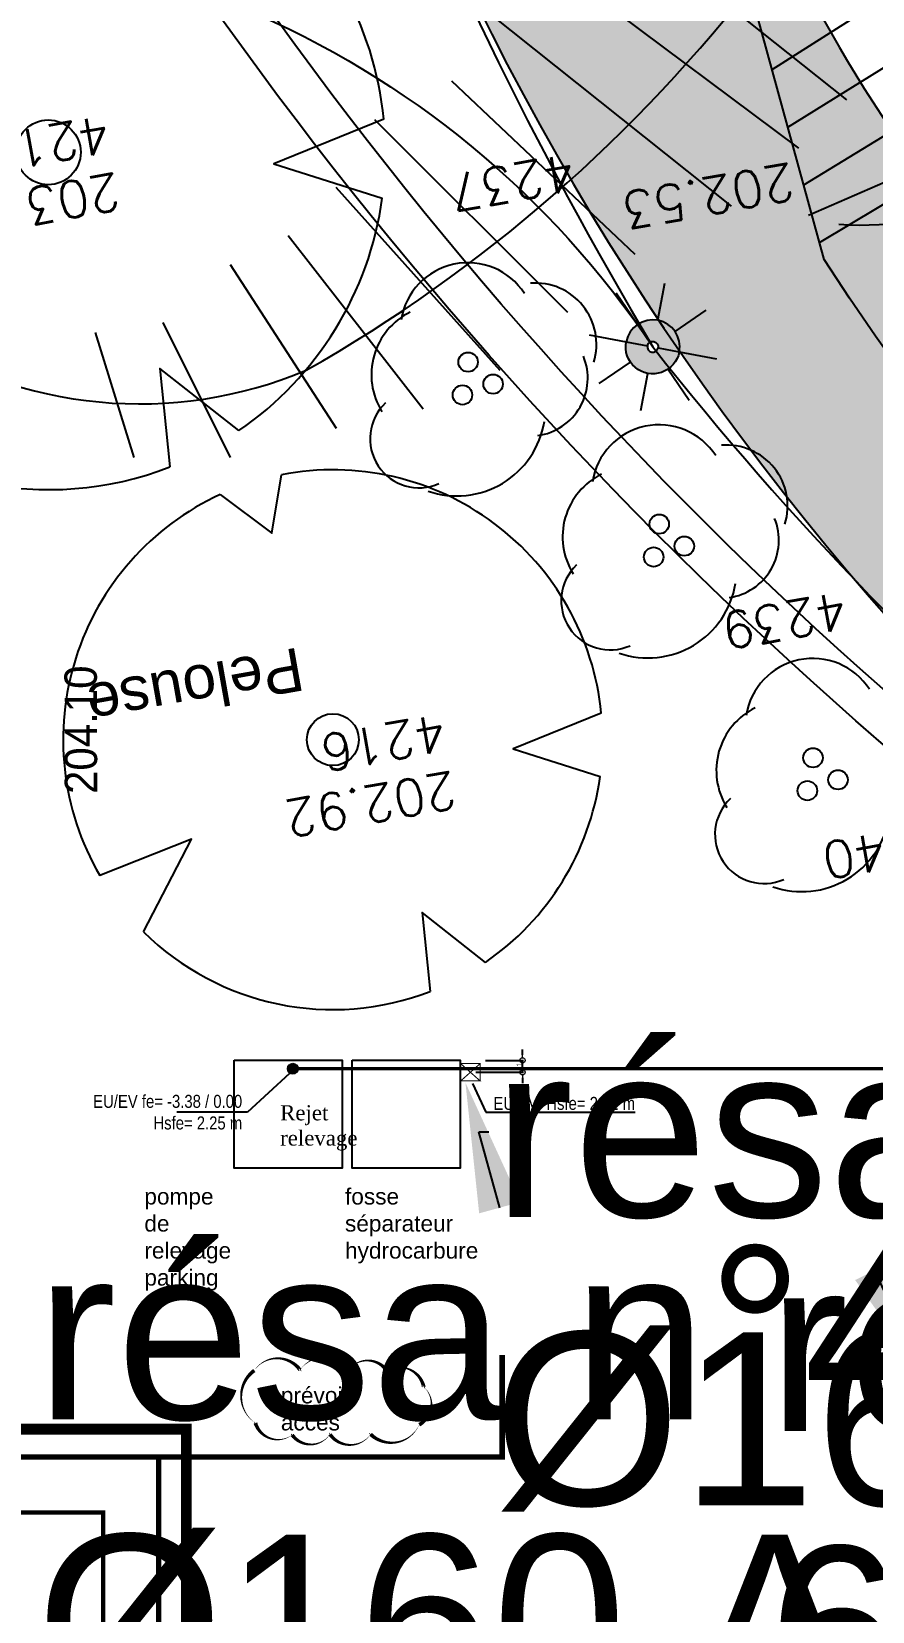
# Model space of a CAD drawing. Extents: x -2313930 to 3286427, y -3858277 to 2572692.
# Drawn here: x 467806 to 475589, y -326535 to -311919 of the extents above; entities that cross this region are included whole.
import ezdxf
from ezdxf import colors
from ezdxf.entities.mleader import LeaderData, LeaderLine
from ezdxf.enums import TextEntityAlignment as Align
from ezdxf.lldxf.tags import DXFTag
from ezdxf.math import Vec2, Vec3

# ---------------------------------------------------------------- set-up
doc = ezdxf.new("R2010")
doc.units = 0
doc.linetypes.add('prlm_ef', pattern=[0.165, 0.1, -0.065])
doc.linetypes.add('prlm_eu', pattern=[2, 1.25, -0.25, 0.25, -0.25])
for name, color, linetype, lineweight in [('_GAZELEC-RESERVATION', 1, 'Continuous', 18), ('_GAZELEC-RESERVATION 2', 132, 'Continuous', 18), ('Fond topo - P', 252, 'Continuous', 50), ('Fond topo - VOI', 252, 'Continuous', 25)]:
    doc.layers.add(name, color=color, linetype=linetype, lineweight=lineweight)
for name, color, linetype in [('Fond topo - ESPACE_BOISE', 252, 'Continuous'), ('Fond topo - VEG', 252, 'Continuous'), ('Fond topo - VEG_TXT', 252, 'Continuous'), ('Fond topo - Z_500', 252, 'Continuous'), ('prlm-EAU-EF', 161, 'Continuous'), ('prlm-EAU-EUEV', 25, 'Continuous'), ('prlm-ELEC-BT', 63, 'Continuous'), ('prlm-MOD', 64, 'Continuous'), ('prlm-TELECOM', 30, 'Continuous'), ('prlm-VRD', 2, 'Continuous'), ('SA - arbre', 252, 'Continuous'), ('SA - arbuste', 252, 'Continuous'), ('SA - bât C', 252, 'Continuous'), ('SA - béton balayé', 252, 'Continuous'), ('SA - EBC', 252, 'Continuous'), ('SA - ECL-réso', 252, 'Eclairage public'), ('SA - EP-réso', 252, 'EP'), ('SA - EU-réso', 252, 'EU'), ('SA - limite revêtement', 252, 'Continuous')]:
    doc.layers.add(name, color=color, linetype=linetype)
for name, color, linetype, plot in [('Fond topo - N', 252, 'Continuous', False), ('Fond topo - NCACHE', 252, 'Continuous', False), ('Fond topo - ZCACHE', 252, 'Continuous', False)]:
    doc.layers.add(name, color=color, linetype=linetype, plot=plot)
doc.styles.add('2000_ARIAL', font='arial.ttf', dxfattribs={"height": 0.400000006})
doc.styles.add('Arial', font='arial.ttf')
doc.styles.add('ISO', font='isocp2.shx')
doc.styles.add('Lignes', font='arial.ttf', dxfattribs={"height": 0.35})
doc.styles.add('prlm-eau-euev', font='pala.ttf', dxfattribs={"height": 18})
doc.styles.add('SIMPLEX', font='simplex_.ttf', dxfattribs={"height": 1.25})
doc.styles.get("Standard").update_dxf_attribs({"font": 'arial.ttf'})
tags = doc.linetypes.add('Eclairage public', pattern='A,5,-0.25,["ECL",Lignes,S=1,R=0,X=0,Y=-0.18],-1.25', length=6.5).pattern_tags.tags
tags[15:16] = [DXFTag(74, 4), DXFTag(75, 0), DXFTag(340, '0'), DXFTag(46, 0.0), DXFTag(50, 0.0), DXFTag(44, 0.0), DXFTag(45, 0.0)]
tags[4:5] = [DXFTag(74, 4), DXFTag(75, 0), DXFTag(340, '0'), DXFTag(46, 0.0), DXFTag(50, 0.0), DXFTag(44, 0.0), DXFTag(45, 0.0)]
tags = doc.linetypes.add('EP', pattern='A,5,-0.25,["EP",Lignes,S=1,R=0,X=0,Y=-0.18],-1.25', length=6.5).pattern_tags.tags
tags[15:16] = [DXFTag(74, 4), DXFTag(75, 0), DXFTag(340, '0'), DXFTag(46, 0.0), DXFTag(50, 0.0), DXFTag(44, 0.0), DXFTag(45, 0.0)]
tags[4:5] = [DXFTag(74, 4), DXFTag(75, 0), DXFTag(340, '0'), DXFTag(46, 0.0), DXFTag(50, 0.0), DXFTag(44, 0.0), DXFTag(45, 0.0)]
tags = doc.linetypes.add('EU', pattern='A,5,-0.25,["EU",Lignes,S=1,R=0,X=0,Y=-0.18],-1.25', length=6.5).pattern_tags.tags
tags[15:16] = [DXFTag(74, 4), DXFTag(75, 0), DXFTag(340, '0'), DXFTag(46, 0.0), DXFTag(50, 0.0), DXFTag(44, 0.0), DXFTag(45, 0.0)]
tags[4:5] = [DXFTag(74, 4), DXFTag(75, 0), DXFTag(340, '0'), DXFTag(46, 0.0), DXFTag(50, 0.0), DXFTag(44, 0.0), DXFTag(45, 0.0)]
tags = doc.linetypes.add('L1', pattern=[1.0000000298023224, 0.6000000238418579, -0.4000000059604645]).pattern_tags.tags
tags[6:7] = [DXFTag(74, 4), DXFTag(75, 0), DXFTag(340, '0'), DXFTag(46, 0.0), DXFTag(50, 0.0), DXFTag(44, 0.0), DXFTag(45, 0.0)]
tags[4:5] = [DXFTag(74, 4), DXFTag(75, 0), DXFTag(340, '0'), DXFTag(46, 0.0), DXFTag(50, 0.0), DXFTag(44, 0.0), DXFTag(45, 0.0)]
tags = doc.linetypes.add('L16', pattern=[0.37500001490116125, 0.300000011920929, -0.07500000298023224]).pattern_tags.tags
tags[6:7] = [DXFTag(74, 4), DXFTag(75, 0), DXFTag(340, '0'), DXFTag(46, 0.0), DXFTag(50, 0.0), DXFTag(44, 0.0), DXFTag(45, 0.0)]
tags[4:5] = [DXFTag(74, 4), DXFTag(75, 0), DXFTag(340, '0'), DXFTag(46, 0.0), DXFTag(50, 0.0), DXFTag(44, 0.0), DXFTag(45, 0.0)]
doc.dimstyles.new('50_INT', dxfattribs={"dimtxt": 50, "dimasz": 50, "dimexe": 10, "dimexo": 50, "dimgap": 5, "dimtad": 1, "dimdec": 0, "dimlfac": 0.1, "dimdsep": 46, "dimtxsty": 'ISO', "dimblk1": 'DOTBLANK', "dimblk2": 'DOTBLANK', "dimsah": 1, "dimcen": 25, "dimclrd": 4, "dimclre": 4, "dimadec": 0, "dimazin": 0, "dimtfac": 1, "dimtdec": 0, "dimtmove": 2, "dimatfit": 3, "dimldrblk": 'DOTBLANK', "dimfxl": 50, "dimtolj": 1, "dimtzin": 0, "dimarcsym": 0})
doc.dimstyles.new('ISO-25', dxfattribs={"dimtxt": 2.5, "dimasz": 2.5, "dimexe": 1.25, "dimexo": 0.625, "dimtad": 1, "dimtxsty": 'Standard', "dimcen": 2.5, "dimadec": 0, "dimazin": 0, "dimtfac": 1, "dimtmove": 0, "dimatfit": 3, "dimfxl": 1, "dimarcsym": 0})

# ---------------------------------------------------------------- blocks, each defined once
blk = doc.blocks.new('xi.eu')
at = {"layer": 'prlm-EAU-EUEV', "linetype": 'ByBlock', "lineweight": -2}
h = blk.add_hatch(color=0, dxfattribs=at)
edge = h.paths.add_edge_path()
edge.add_arc((0, 0), 5, 0, 360)
at = {"layer": 'prlm-EAU-EUEV', "color": 0, "linetype": 'ByBlock', "lineweight": 5}
blk.add_circle((0, 0), 5, dxfattribs=at)
blk = doc.blocks.new('_DOTBLANK')
at = {"color": 0, "linetype": 'ByBlock'}
blk.add_line((-0.5, 0), (-1, 0), dxfattribs=at)
blk.add_circle((0, 0), 0.5, dxfattribs=at)
blk = doc.blocks.new('*D191')
at = {"layer": '_GAZELEC-RESERVATION 2', "color": 4, "lineweight": -2, "transparency": 16777216}
for p, q in [((472350.1317406637, -321386.8234094256), (472350.1317406637, -321336.8234094256)), ((471917.8794028895, -321546.8234089927), (472360.1317406637, -321546.8234089927)), ((472007.872501654, -321436.8234094256), (472360.1317406637, -321436.8234094256)), ((472350.1317406637, -321546.8234089927), (472350.1317406637, -321436.8234094256)), ((472350.1317406637, -321596.8234089927), (472350.1317406637, -321646.8234089927))]:
    blk.add_line(p, q, dxfattribs=at)
at = {"layer": '_GAZELEC-RESERVATION 2', "color": 4, "lineweight": -2, "transparency": 16777216, "xscale": 50, "yscale": 50, "zscale": 50}
for p, rotation in [((472350.1317406637, -321436.8234094256), 270), ((472350.1317406637, -321546.8234089927), 90)]:
    blk.add_blockref('_DOTBLANK', p, dxfattribs=dict(at, rotation=rotation))
at = {"layer": '_GAZELEC-RESERVATION 2', "color": 0, "transparency": 16777216, "insert": (472320.1317406637, -321491.823409209), "char_height": 50, "attachment_point": 5, "rotation": 90, "style": 'ISO'}
blk.add_mtext('\\A1;11', dxfattribs=at)
blk = doc.blocks.new('Candélabre', base_point=(-13.42592592600001, -9.391534390999993))
for points in [[(-13.67592592600001, -9.391534390999993, -1), (-13.17592592600001, -9.391534390999993), (-13.37592592600001, -9.391534390999993, 1), (-13.475925926, -9.391534390999993)], [(-13.67592592600001, -9.391534390999993, -1), (-13.17592592600001, -9.391534390999993), (-13.37592592600001, -9.391534390999993, 1), (-13.475925926, -9.391534390999993)], [(-13.67592592600001, -9.391534390999993), (-13.475925926, -9.391534390999993, 1), (-13.37592592600001, -9.391534390999993), (-13.17592592600001, -9.391534390999993, -1)], [(-13.67592592600001, -9.391534390999993), (-13.475925926, -9.391534390999993, 1), (-13.37592592600001, -9.391534390999993), (-13.17592592600001, -9.391534390999993, -1)]]:
    blk.add_hatch(color=250).paths.add_polyline_path(points)
at = {"linetype": 'Continuous', "flags": 128}
for points in [[(-13.42592592600001, -9.141534390999993), (-13.42592592600001, -8.791534391999988)], [(-13.60270262100001, -9.214757695999992), (-13.850189994, -8.967270322999994)], [(-13.24914923200001, -9.214757696999996), (-13.001661857, -8.96727032199999)], [(-14.02592592600001, -9.391534390999993), (-13.67592592600001, -9.391534390999993)], [(-13.17592592600001, -9.391534390999993), (-12.825925927, -9.391534390999993)], [(-13.85018999600001, -9.815798461), (-13.60270262200001, -9.568311086999998)], [(-13.42592592600001, -9.991534390999988), (-13.42592592600001, -9.641534390999993)], [(-13.00166185800001, -9.815798458999993), (-13.249149231, -9.568311085999994)]]:
    blk.add_lwpolyline(points, dxfattribs=at)
for points in [[(-13.67592592600001, -9.391534390999993), (-13.475925926, -9.391534390999993, -1), (-13.37592592600001, -9.391534390999993), (-13.17592592600001, -9.391534390999993, 1)], [(-13.67592592600001, -9.391534390999993), (-13.475925926, -9.391534390999993, 1), (-13.37592592600001, -9.391534390999993), (-13.17592592600001, -9.391534390999993, -1)]]:
    blk.add_lwpolyline(points, format="xyb", close=True, dxfattribs=at)
blk = doc.blocks.new('PTOPO')
at = {"layer": 'Fond topo - NCACHE', "style": 'SIMPLEX'}
blk.add_attdef('MAT', text='', height=0.34, dxfattribs=at).set_placement((0.09999999986030161, -0.09999999962747097), align=Align.TOP_LEFT)
at = {"layer": 'Fond topo - ZCACHE', "style": 'SIMPLEX'}
blk.add_attdef('ALT', (0.09999999986030161, 0.09999999962747097), '', height=0.34, dxfattribs=at)
blk = doc.blocks.new('RESINEUX')
at = {"ltscale": 2}
for p, q in [((-0.074169265, 0.428845282), (-0.014171327, 0.418845625)), ((-0.094168577, 0.388846656), (-0.024170983, 0.388846656)), ((-0.104168234, 0.338848375), (-0.014171327, 0.348848031)), ((-0.11416789, 0.298849749), (-0.014171327, 0.318849062)), ((-0.11416789, 0.258851124), (-0.004171670000000001, 0.288850093)), ((-0.104168234, 0.218852498), (0.015827643, 0.258851124)), ((-0.094168577, 0.178853873), (0.015827643, 0.218852499)), ((-0.094168577, 0.128855591), (0.035826955, 0.18885353)), ((-0.08416892100000001, 0.08885696600000001), (0.035826955, 0.148854904)), ((-0.074169264, 0.058857997), (0.05582626800000001, 0.118855935)), ((-0.124167546, -0.091136848), (-0.11416789, 0.098856622))]:
    blk.add_line(p, q, dxfattribs=at)
for centre, major_axis, ratio, start_param, end_param in [((0.125824658, 0.32584846), (-0.141416496, 0.141416496), 0.9999999999990478, 6.0187679254481, 7.001196311805126), ((0.626553274, 0.375004286), (0.495806787, 0.495806787), 0.9999999999992479, 2.407115294926716, 2.808261770600389)]:
    blk.add_ellipse(centre, major_axis=major_axis, ratio=ratio, start_param=start_param, end_param=end_param, dxfattribs=at)
blk = doc.blocks.new('A$C1F970F0F')
at = {"layer": 'SA - béton balayé'}
h = blk.add_hatch(dxfattribs=at)
h.set_pattern_fill('BETON_BALAYE', color=256, scale=49.99999999999999, angle=-10.72360141139323, style=0, pattern_type=2)
h.set_pattern_definition([(349.2763985886067, (-277130161.1279894, -473864756.7787022), (117.3825536141096, 28.65896207176165), [749.9999999999999, -99.99999999999999, 250, -49.99999999999999]), (349.2763985886067, (-277130091.1375459, -473864744.5890418), (-36.75306622226226, 74.64222748057564), [150, -16.5, 299.9999999999999, -37.49999999999999]), (349.2763985886067, (-277130128.6565508, -473864719.6726964), (261.6928111209335, -15.46358973923611), [399.9999999999999, -69.99999999999999, 200, -49.99999999999999])])
edge = h.paths.add_edge_path()
edge.add_line((-3029.358420432381, 2725.663300409979), (-3176.503412120477, 2699.68824411886))
edge.add_line((-3176.503412120477, 2699.68824411886), (-3197.938926788104, 2817.762816654752))
edge.add_line((-3197.938926788104, 2817.762816654752), (-2585.414526747907, 2927.205998263748))
edge.add_line((-2585.414526747906, 2927.205998263748), (-2578.826355698741, 2888.03185968563))
edge.add_line((-2578.826355698741, 2888.03185968563), (-1904.134724859205, 2936.930201529326))
edge.add_line((-1904.134724859205, 2936.930201529326), (-556.7846852388789, 3176.476094804919))
edge.add_arc((-574.2892230096678, 3274.932131851878), 100.0000003678063, 280.0812987824421, 378.0302388281741)
edge.add_arc((1605.009413828708, 4000.887508871435), 2197.033974330638, 193.9407361550014, 198.4415558139132, ccw=False)
edge.add_line((-527.3118890800722, 3471.582166447442), (-688.4548001430187, 4457.417421807394))
edge.add_arc((-1789.293175567613, 4303.567778650573), 1111.537152553589, 7.955943186170549, 45.96465422619263)
edge.add_arc((19.33927830369248, 6251.945001042874), 1547.302139566071, 192.879059078743, 227.9674271135737, ccw=False)
edge.add_line((-1489.03695480859, 5907.060889278498), (-1560.044395075191, 6307.792480241876))
edge.add_line((-1560.044395075191, 6307.792480241875), (-1284.318385454477, 6356.528171834126))
edge.add_line((-1284.318385454477, 6356.528171834125), (-1215.319194815332, 5966.159823136683))
edge.add_arc((19.3392790080029, 6251.94500138343), 1267.302140410601, 193.0326782619799, 228.1653141634967)
edge.add_arc((-1789.293174348239, 4303.567779083163), 1391.537151259583, 7.955943178051314, 46.18746477798038, ccw=False)
edge.add_line((-411.1498586048565, 4496.172671736105), (-275.2797675438888, 3639.964293068523))
edge.add_arc((3153.449018752114, 4499.098145884332), 3534.726590138055, 194.066934089328, 205.9179933813439)
edge.add_arc((1360.60453142281, 3627.843744498979), 1541.393806160593, 205.917993299705, 223.4935397732298)
edge.add_arc((5328.644473156121, 7392.522830198402), 7011.142392459067, 223.4935397712739, 227.6166324867172)
edge.add_line((602.5175779411827, 2213.735113210599), (898.3231051051232, 2004.633868360899))
edge.add_line((898.3231051051231, 2004.633868360899), (847.6940603821262, 1728.843869632567))
edge.add_arc((1998.283496401869, 4025.384621252822), 2568.648569604794, 204.8031901930446, 243.3886814322684, ccw=False)
edge.add_arc((-512.7503180231788, 2859.286821588871), 199.9999996293523, 26.27723080957601, 100.08129874951)
edge.add_line((-547.7593932520969, 3056.198894580915), (-1889.254979973833, 2817.69386697183))
edge.add_line((-1889.254979973833, 2817.69386697183), (-1913.538162964921, 2815.933940840666))
edge.add_line((-1913.538162964921, 2815.933940840666), (-2036.659527240996, 1231.702232686619))
edge.add_line((-2036.659527240996, 1231.702232686619), (-2036.482519291774, 133.7400379066587))
edge.add_arc((-1936.482520511362, 133.7561594007732), 100.0000000799253, 180.0092369357546, 270.0092369145096)
edge.add_line((-1936.466399054336, 33.7561606747783), (-1436.448871649034, 33.83677102289278))
edge.add_line((-1436.448871649034, 33.83677102289275), (-1436.428442326689, -86.1632271734652))
edge.add_line((-1436.42844232669, -86.1632271734652), (-1936.447053287466, -86.24383772407744))
edge.add_arc((-1936.482520706155, 133.7561592480878), 219.9999998311147, 180.0092368832574, 270.00923697005237, ccw=False)
edge.add_line((-2156.482517686297, 133.7206921626651), (-2156.660235340263, 1236.084975973609))
edge.add_line((-2156.660235340263, 1236.084975973609), (-2034.581792946551, 2807.161291871891))
edge.add_line((-2034.581792946552, 2807.16129187189), (-3029.358420432381, 2725.663300409979))
at = {"layer": 'SA - EBC'}
h = blk.add_hatch(dxfattribs=at)
h.set_pattern_fill('_USER', color=256, scale=74.99999999999999, angle=-325.7236014113932, style=0, pattern_type=0)
h.set_pattern_definition([(34.27639858860678, (-277130161.1279894, -473864756.7787022), (-42.238928459823, 61.97477650275113), [])])
edge = h.paths.add_edge_path()
edge.add_line((5801.470568619522, -3162.013069131843), (4083.559282644929, -3271.123614088357))
edge.add_line((4083.559282644929, -3271.123614088356), (4014.481307725509, -3717.332461968055))
edge.add_line((4014.48130772551, -3717.332461968055), (3135.517961824245, -3810.19300101904))
edge.add_line((3135.517961824245, -3810.19300101904), (2274.245008604417, -3693.648081323564))
edge.add_line((2274.245008604417, -3693.648081323564), (1554.636776175834, -3420.099318784944))
edge.add_arc((2508.775769578408, -2315.674454232369), 1459.498372788833, 157.1868533427094, 229.1754823893534, ccw=False)
edge.add_arc((1966.013830892235, -2087.371785851423), 870.6752834691503, 94.3015183869224, 157.1868533106914, ccw=False)
edge.add_line((1900.708697991695, -1219.149067345796), (2859.239020416566, -1223.495634912559))
edge.add_arc((3100.860739749298, 1265.329539486049), 2500.526305395239, 264.4549516394795, 302.9422754293212)
edge.add_arc((4209.331858878893, -445.3369775435177), 462.1229708170858, 302.9422754305585, 376.8336969250394)
edge.add_arc((2214.122706379954, -1049.006753214115), 2546.655714682971, 16.8336969158998, 38.14703645440247)
edge.add_arc((3041.32627014761, -399.2990096244524), 1494.806919462396, 38.14703657403813, 72.97328584086019)
edge.add_line((3479.031970107599, 1029.988031775616), (2182.437305702805, 1414.38613606858))
edge.add_line((2182.437305702805, 1414.38613606858), (1056.590900019184, 1822.819186472099))
edge.add_arc((1766.412018482452, 3779.442320525911), 2081.398594438606, 212.7495497786225, 250.0603089288685, ccw=False)
edge.add_line((15.86575126143373, 2653.472571668582), (-104.0907319930869, 3091.26353710603))
edge.add_line((-104.0907319930869, 3091.26353710603), (-169.6986146466322, 3639.54836895815))
edge.add_line((-169.6986146466322, 3639.548368958149), (-35.58090533515337, 6158.014854826562))
edge.add_arc((-194.3533792400212, 7143.826589584332), 998.5156357593988, 279.1493507374978, 373.962283499627)
edge.add_arc((2392.201579171132, 7786.918955579627), 1666.786287877102, 172.6269749467245, 193.9622835974407, ccw=False)
edge.add_arc((-45.50651600643437, 8102.354993671941), 791.2455775503726, -7.373025019439765, 16.43829965925021)
edge.add_line((713.3969204091394, 8326.263765657093), (486.7428317772967, 9142.81155059313))
edge.add_line((486.7428317772967, 9142.811550593131), (1338.845530021721, 9564.23852196786))
edge.add_line((1338.845530021721, 9564.23852196786), (1632.623584095551, 8945.24637913095))
edge.add_line((1632.623584095551, 8945.246379130947), (1394.029444699765, 8829.874494032001))
edge.add_line((1394.029444699765, 8829.874494032001), (1731.997733793977, 8131.230781666551))
edge.add_arc((1233.216649704336, 7889.945865525577), 554.0766919865823, -19.640967550384175, 25.815335324856676, ccw=False)
edge.add_line((1755.055695752756, 7703.706797235046), (1558.214479468655, 6807.520788570679))
edge.add_line((1558.214479468655, 6807.52078857068), (1570.021725572625, 6609.158708993335))
edge.add_line((1570.021725572625, 6609.158708993335), (1852.913141606868, 5734.125706863067))
edge.add_line((1852.913141606869, 5734.125706863067), (2726.748207475315, 4020.986816292172))
edge.add_line((2726.748207475315, 4020.986816292172), (3802.352916265851, 4004.947770972833))
edge.add_arc((8355.58168857983, 5950.706307988518), 4951.552134169374, 203.138762427905, 230.8301436200186)
edge.add_arc((13583.66465597079, 12367.85935474512), 13228.79229856088, 230.8301435441083, 233.1638398044412)
edge.add_line((5652.622255943647, 1780.153648245416), (4998.697813068342, 1820.441475819727))
edge.add_line((4998.697813068342, 1820.441475819727), (4863.841220233488, 767.0816613875431))
edge.add_line((4863.841220233488, 767.0816613875434), (5595.355488733695, 631.185878681516))
edge.add_line((5595.355488733695, 631.1858786815158), (5852.747939948536, -2020.707044821664))
edge.add_line((5852.747939948536, -2020.707044821665), (5881.394298709887, -2966.563612924887))
edge.add_line((5881.394298709887, -2966.563612924887), (5801.470568619523, -3162.013069131842))
at = {"layer": 'Fond topo - ESPACE_BOISE', "linetype": 'L1', "ltscale": 2, "flags": 128}
blk.add_lwpolyline([(5801.470568619522, -3162.013069131843), (4083.559282644929, -3271.123614088356), (4014.48130772551, -3717.332461968055), (3135.517961824245, -3810.19300101904), (2274.245008604417, -3693.648081323564), (1554.636776175834, -3420.099318784944, -0.3248648439675891), (1163.447808694293, -1749.787382690587, -0.2814891279475962), (1900.708697991695, -1219.149067345796), (2859.239020416566, -1223.495634912559, 0.1695292870025676), (4460.631470672048, -833.159289007697, 0.3340686001642133), (4651.652558133293, -311.5085830883972, 0.09326601102169153), (4216.884593398947, 524.0158635944096, 0.153138720952933), (3479.031970107599, 1029.988031775616), (2182.437305702805, 1414.38613606858), (1056.590900019184, 1822.819186472099, -0.1642525569996709), (15.86575126143373, 2653.472571668582), (-104.0907319930869, 3091.26353710603), (-169.6986146466322, 3639.548368958149), (-35.58090533515337, 6158.014854826562, 0.4390366150430304), (774.660880078399, 7384.751557306568, -0.09336270405047195), (739.1967976091219, 8000.81547627212, 0.104271961321091), (713.3969204091394, 8326.263765657093), (486.7428317772967, 9142.811550593131), (1338.845530021721, 9564.23852196786), (1632.623584095551, 8945.246379130947), (1394.029444699765, 8829.874494032001), (1731.997733793977, 8131.23078166655, -0.2009829630843761), (1755.055695752756, 7703.706797235046), (1558.214479468655, 6807.52078857068), (1570.021725572625, 6609.158708993335), (1852.913141606869, 5734.125706863067), (2726.748207475315, 4020.986816292172), (3802.352916265851, 4004.947770972833, 0.121417881002313), (5228.074839294609, 2111.882341611708, 0.01018302282179253), (5652.622255943647, 1780.153648245416), (4998.697813068342, 1820.441475819727), (4863.841220233488, 767.0816613875434), (5595.355488733695, 631.1858786815158), (5852.747939948536, -2020.707044821665), (5881.394298709887, -2966.563612924887)], format="xyb", close=True, dxfattribs=at)
at = {"layer": 'Fond topo - VOI', "linetype": 'L16', "ltscale": 2, "flags": 128}
blk.add_lwpolyline([(-410.4573954082604, 4496.281983435452), (-275.2797675438889, 3639.964293068524, 0.05175614001462255), (-25.75674943525667, 2954.12476405697, 0.07683847699775821), (242.3973429298351, 2566.944338701083, 0.01799232695016924), (602.5175779411827, 2213.735113210599), (898.3231434213683, 2004.634077694301), (1143.547512896615, 1887.824205350663), (1442.276114517919, 1769.658652589777), (1681.948853588895, 1683.954706367697), (2114.845544182086, 1578.014617527221), (2515.756121386211, 1462.263694100857), (2910.512600857042, 1321.392171708825), (3516.952153602057, 1025.948174333774), (3901.184930821766, 864.3683668971058), (4241.50575886574, 689.604471750609), (4497.895798403801, 355.994847623038), (4647.689449561236, -149.636488564905), (4746.352122538518, -642.243459669855), (4898.077129065638, -1354.668971112381), (4990.027461718793, -2094.77839309662), (5021.209996846888, -2419.063814886839), (5045.042919798527, -2502.419951333245, 0.2291964161509024), (5239.005744553338, -2711.489723728723), (5354.800928152768, -2670.843148670674), (5445.831428399385, -2528.106701577661), (5524.939717540758, -2152.462322599101), (5588.808554118679, -1772.826003617761), (5596.946294726647, -1078.989912171996), (5595.427037839852, -760.3391798385524), (5607.922173153986, 21.2368958841555), (5625.650588417848, 675.8970783981483), (5679.873644702147, 1402.6777603776)], format="xyb", dxfattribs=at)
at = {"layer": 'SA - arbre', "ltscale": 3, "elevation": 9.999999999999998e-08, "flags": 128}
for points in [[(-391.7796849836481, 2783.274551064525), (-493.6583666377182, 2742.076819703744), (-393.1903792065554, 2710.219353296842)], [(-525.9596379787353, 2495.268723481392), (-599.0528809249381, 2552.757898778376), (-589.9291322422412, 2461.580683952599)]]:
    blk.add_lwpolyline(points, dxfattribs=at)
at = {"layer": 'SA - arbre', "ltscale": 2.400000095367432, "elevation": 9.999999999999998e-08, "flags": 128}
for points in [[(-543.2141556985134, 2436.153822273866), (-495.328504731975, 2400.345770607709), (-486.4093095642353, 2454.410579038868)], [(-190.4593969923187, 2233.699178766392), (-271.9623423428889, 2200.74099375877), (-191.5879523946304, 2175.255020575746)], [(-614.3900194857326, 2031.581504117835), (-569.790466610086, 2117.317713036086), (-654.8275539355711, 2083.773918556279)], [(-297.8033594158401, 2003.294516705084), (-356.2779537784871, 2049.285856962706), (-348.9789548425896, 1976.344085122985)]]:
    blk.add_lwpolyline(points, dxfattribs=at)
at = {"layer": 'SA - arbre', "ltscale": 3}
blk.add_circle((-702.4016724179016, 2752.731542045828), 30, dxfattribs=at)
at = {"layer": 'SA - arbre', "ltscale": 2.400000095367432}
blk.add_circle((-438.9569869681453, 2209.264771651605), 24, dxfattribs=at)
at = {"layer": 'SA - arbre', "ltscale": 3}
for start, end in [(5.615758488842114, 100.95514862453), (304.4232596736185, 352.1717178861655), (225.3651126067075, 291.121711628256)]:
    blk.add_arc((-702.4016724179016, 2752.731542045828), 312.1199996999999, start, end, dxfattribs=at)
at = {"layer": 'SA - arbre', "ltscale": 2.400000095367432}
for start, end in [(5.615758488842114, 100.955148599448), (114.6790985122949, 210.1704842142537), (304.4232597303638, 352.1717178861655), (225.3651126157317, 291.1217116398345)]:
    blk.add_arc((-438.9569869681453, 2209.264771651605), 249.6959998, start, end, dxfattribs=at)
at = {"layer": 'SA - arbuste', "ltscale": 1.200000047683716}
for centre in [(-313.7828146175162, 2558.662222361451), (-290.6312422129706, 2538.29283199372), (-318.9947264919919, 2528.230498501544), (-136.8208678135776, 2408.740623241989), (-113.669295506085, 2388.371232987426), (-142.0327797622299, 2378.308899490918), (5.503018394592402, 2192.551709826852), (28.65459068475576, 2172.182319480783), (0.291106445940045, 2162.119986075781)]:
    blk.add_circle(centre, 9, dxfattribs=at)
at = {"layer": 'SA - arbuste', "ltscale": 0.800000011920929}
for centre, radius, start, end in [((-313.9506609146305, 2588.055511862346), 62.512032, 32.9049446683259, 171.1222226413906), ((-251.5416168631338, 2575.1980524764), 56.59152, 342.9842595435878, 94.63470456241697), ((-338.5462101503076, 2546.8860899971), 64.770816, 116.3248625443805, 211.8320557803666), ((-256.5413932742661, 2543.693507707159), 53.515008, 277.8831336542311, 22.28760128734893), ((-359.0711392405396, 2487.806527689584), 45.49180799999999, 133.2696686351559, 293.7521368888917), ((-324.2243300544999, 2516.890319162731), 82.09075199999998, 251.0377366399764, 350.7437823458322), ((-136.9887140760334, 2438.133912925895), 62.512032, 32.9049446683259, 171.1222224813845), ((-74.57967002453671, 2425.27645353995), 56.59152, 342.9842594908044, 94.63470456241697), ((-161.5842633117106, 2396.964491060649), 64.770816, 116.3248625443805, 211.8320554398716), ((-79.57944643566907, 2393.77190877071), 53.515008, 277.8831336295787, 22.28760153890703), ((-182.1091924019426, 2337.884928753133), 45.49180799999999, 133.2696687023551, 293.7521367596177), ((-147.2623832332321, 2366.968720134774), 82.09075199999998, 251.0377365658391, 350.7437826127198), ((5.335172132136506, 2221.944999510759), 62.512032, 32.90494452736273, 171.1222226413906), ((-19.2603771208698, 2180.775577554006), 64.770816, 116.3248625443805, 211.8320555822061), ((-39.78530619377256, 2121.696015337997), 45.49180799999999, 133.2696687023551, 293.7521367596177), ((-4.938497025062134, 2150.779806719638), 82.09075199999998, 251.0377365658391, 350.7437826127198)]:
    blk.add_arc(centre, radius, start, end, dxfattribs=at)
at = {"layer": 'SA - ECL-réso', "ltscale": 0.75, "elevation": 9.999999999999998e-08, "flags": 128}
for points in [[(-1475.110443905265, 5766.401422545955, 0.1362120017762133), (-838.9789361074819, 4822.492392310165, -0.03575262993527941), (-599.8260445017723, 3757.456632320135, 0.08458757116206624), (-142.8597030717047, 2572.739655090864, 0.1018241665879795), (784.6364305523733, 1789.941469141512, -0.1154325763872777), (1801.014147016003, 1141.354277914741)], [(-9286.862647055887, 2100.944666868752, 0.2930350939041828), (-9886.503230310569, 1791.043647865362, 0.1518295808238322), (-8700.133871328642, 1893.13654165742, 0.5077465248592722), (-7509.73583963833, 2041.909609075579, -0.3108125397037955), (-6604.771473921978, 2860.900012220865, -0.4227801843689576), (-5494.556235404147, 2355.551721652774, -0.1041967193315425), (-4276.694222183912, 2059.349908420223, 0.2818692953754232), (-3362.346133704355, 2628.225664960158, 0.1048625014031917), (-2231.953768909742, 2952.046030036208, 0.1624908663689829), (-1008.88724681807, 2940.326928099674, -0.2983671517984825), (-142.8597030717047, 2572.739655090864)]]:
    blk.add_lwpolyline(points, format="xyb", dxfattribs=at)
at = {"layer": 'SA - EP-réso', "ltscale": 0.75, "elevation": 9.999999999999998e-08, "flags": 128}
blk.add_lwpolyline([(2566.152516580046, 876.3103505561792), (2567.183615954937, 961.9083501940681, 0.3038135515548239), (2422.871377904824, 1127.726289594517), (1293.799864130439, 1498.886731004649, -0.2451589190929156), (-1104.395255167816, 4052.061781908328), (-1490.651059086209, 6224.425435984132, 0.2442911667358615), (-1508.197340965751, 6251.265406478272)], format="xyb", dxfattribs=at)
at = {"layer": 'SA - EU-réso', "ltscale": 0.75, "elevation": 9.999999999999998e-08, "flags": 128}
blk.add_lwpolyline([(2617.534404683669, 958.3520565071242, 0.02430399992714655), (2617.147610928713, 968.2506084235482, 0.3084876794272485), (2431.642292807388, 1163.244017275639), (1304.186131232575, 1535.139853239783, -0.2470799863846096), (-1058.641706458652, 4066.126741684488), (-1387.237039322209, 5924.109169990921, -0.1208395636719429), (-1366.982120749651, 6059.298974206537), (-1307.40268621278, 6189.662523912101, 0.1663501201703965), (-1302.251692345747, 6260.024822760921)], format="xyb", dxfattribs=at)
at = {"layer": 'SA - limite revêtement', "elevation": 9.999999999999998e-08, "flags": 128}
blk.add_lwpolyline([(-1436.448871649034, 33.83677102289275), (-1936.466399054336, 33.7561606747783, -0.4142135620469812), (-2036.482519291774, 133.7400379066588), (-2036.659527327642, 1231.70223222909), (-1913.538162964921, 2815.933940840666), (-1889.254979973833, 2817.69386697183), (-547.7593932520969, 3056.198894580915, -0.3336449630277845), (-333.4178316771334, 2947.829800860764, 0.1988934486659822), (1104.398889199973, 1617.718371132152)], format="xyb", dxfattribs=at)
at = {"layer": 'Fond topo - P', "ltscale": 2}
ref = blk.add_blockref('PTOPO', (-631.1474252899118, 2745.416803065), dxfattribs=dict(at, xscale=99.99999999999994, yscale=99.99999999999994, zscale=99.99999999999994, rotation=190.0656205306617))
ref.add_attrib('MAT', '4215', dxfattribs={"layer": 'Fond topo - N', "color": 0, "ltscale": 2, "height": 33.99999999999999, "rotation": 190.0656204987762, "style": 'SIMPLEX'}).set_placement((-642.7412670989352, 2753.515125811026), align=Align.TOP_LEFT)
ref.add_attrib('ALT', '203.19', (-639.2457480130621, 2733.822961251644), dxfattribs={"layer": 'Fond topo - Z_500', "color": 0, "ltscale": 2, "height": 33.99999999999999, "rotation": 190.0656204987762, "style": 'SIMPLEX'})
ref = blk.add_blockref('PTOPO', (-200.6296542964188, 2710.047087507506), dxfattribs=dict(at, xscale=99.99999999999994, yscale=99.99999999999994, zscale=99.99999999999994, rotation=190.0656205306617))
ref.add_attrib('MAT', '4237', dxfattribs={"layer": 'Fond topo - N', "color": 0, "ltscale": 2, "height": 33.99999999999999, "rotation": 190.0656204987762, "style": 'SIMPLEX'}).set_placement((-212.2234961054421, 2718.145410253533), align=Align.TOP_LEFT)
ref.add_attrib('ALT', '202.53', (-15.01740731538945, 2742.891191757496), dxfattribs={"layer": 'Fond topo - Z_500', "color": 0, "ltscale": 2, "height": 33.99999999999999, "rotation": 190.0656204987762, "style": 'SIMPLEX'})
ref = blk.add_blockref('PTOPO', (51.2037546881806, 2304.584091417314), dxfattribs=dict(at, xscale=99.99999999999994, yscale=99.99999999999994, zscale=99.99999999999994, rotation=190.0656205306617))
ref.add_attrib('MAT', '4239', dxfattribs={"layer": 'Fond topo - N', "color": 0, "ltscale": 2, "height": 33.99999999999999, "rotation": 190.0656204987762, "style": 'SIMPLEX'}).set_placement((39.60991280429317, 2312.682413893156), align=Align.TOP_LEFT)
ref.add_attrib('ALT', '202.15', (224.7974559304019, 2337.71590971702), dxfattribs={"layer": 'Fond topo - Z_500', "color": 0, "ltscale": 2, "height": 33.99999999999999, "rotation": 190.0656204987762, "style": 'SIMPLEX'})
ref = blk.add_blockref('PTOPO', (-319.8576685132544, 2191.690344878576), dxfattribs=dict(at, xscale=99.99999999999994, yscale=99.99999999999994, zscale=99.99999999999994, rotation=190.0656205306617))
ref.add_attrib('MAT', '4216', dxfattribs={"layer": 'Fond topo - N', "color": 0, "ltscale": 2, "height": 33.99999999999999, "rotation": 190.0656204987762, "style": 'SIMPLEX'}).set_placement((-331.4515103222776, 2199.788667624603), align=Align.TOP_LEFT)
ref.add_attrib('ALT', '202.92', (-327.9559912364046, 2180.09650306522), dxfattribs={"layer": 'Fond topo - Z_500', "color": 0, "ltscale": 2, "height": 33.99999999999999, "rotation": 190.0656204987762, "style": 'SIMPLEX'})
ref = blk.add_blockref('PTOPO', (144.5005904818109, 2092.142593435912), dxfattribs=dict(at, xscale=99.99999999999994, yscale=99.99999999999994, zscale=99.99999999999994, rotation=190.0656205306617))
ref.add_attrib('MAT', '4240', dxfattribs={"layer": 'Fond topo - N', "color": 0, "ltscale": 2, "height": 33.99999999999999, "rotation": 190.0656204987762, "style": 'SIMPLEX'}).set_placement((132.9067486152527, 2100.240916003259), align=Align.TOP_LEFT)
ref.add_attrib('ALT', '201.97', (322.3020656538437, 2136.599515959093), dxfattribs={"layer": 'Fond topo - Z_500', "color": 0, "ltscale": 2, "height": 33.99999999999999, "rotation": 190.0656204987762, "style": 'SIMPLEX'})
at = {"layer": 'Fond topo - VEG', "ltscale": 2, "zscale": 99.99999999999997}
for p, xscale, yscale, rotation in [((481.2973427888265, 3282.347322088516), 1495.917170092388, 1495.917170092388, 145.849199487197), ((75.36073756637182, 2986.082905223622), 1994.55622678985, 1994.55622678985, 116.6488402594871)]:
    blk.add_blockref('RESINEUX', p, dxfattribs=dict(at, xscale=xscale, yscale=yscale, rotation=rotation))
at = {"layer": 'SA - ECL-réso', "linetype": 'ByBlock', "xscale": 99.99999999999999, "yscale": 99.99999999999999, "zscale": 99.99999999999999, "rotation": 349.2763985886067}
blk.add_blockref('Candélabre', (-142.8597030717047, 2572.739655090864), dxfattribs=at)
at = {"layer": 'Fond topo - VEG_TXT', "style": '2000_ARIAL'}
blk.add_text('Pelouse', height=39.99999999999999, rotation=190.0656205035111, dxfattribs=at).set_placement((-470.4476006716853, 2294.839822312333))
at = {"layer": 'SA - bât C', "style": 'Arial', "width": 0.9273999929428101}
blk.add_text('204.10', height=30, rotation=90.1929802906801, dxfattribs=at).set_placement((-657.0709617408086, 2159.110221060664))

msp = doc.modelspace()

# ---------------------------------------------------------------- linework, layer by layer
at = {"layer": '_GAZELEC-RESERVATION 2', "const_width": 10}
msp.add_lwpolyline([(471957.8725016539, -321466.8234094257), (471957.8725016539, -321466.8234094257), (471777.8743842116, -321466.8347025286), (471777.8743842116, -321626.8347025286), (471957.8844222761, -321626.8234086779), (471957.8743838574, -321466.8234093076), (471777.8743842116, -321466.8347027004), (471957.8844222761, -321626.8234086779), (471777.8844219217, -321626.8234086779), (471957.8743838574, -321466.8234093076)], dxfattribs=at)
at = {"layer": '_GAZELEC-RESERVATION 2'}
msp.add_circle((486248.4803309143, -227485.9628347494), 2800178.148749841, dxfattribs=at)
at = {"layer": 'prlm-EAU-EF', "linetype": 'prlm_ef', "ltscale": 100, "const_width": 39.99999999999999, "flags": 128}
msp.add_lwpolyline([(460223.9822534019, -325619.2495267644), (468467.4816373069, -325619.2495267644), (468467.4816373069, -341900.0273318069), (484897.445030087, -341900.0273318069), (484888.34082189, -340513.1521355761)], dxfattribs=at)
at = {"layer": 'prlm-EAU-EUEV', "linetype": 'prlm_eu', "ltscale": 50, "const_width": 30, "flags": 128}
msp.add_lwpolyline([(470201.1792677132, -321513.9654163357), (476245.5890746716, -321513.9654163366), (476245.5890746716, -324740.5938261526), (482543.4542541573, -324740.5938261535), (482543.4542541573, -332706.7724859814)], dxfattribs=at)
at = {"layer": 'prlm-ELEC-BT', "linetype": 'prlm_ef', "ltscale": 100, "const_width": 99.99999999999999, "flags": 128}
msp.add_lwpolyline([(460223.9822534019, -324849.2551573759), (469237.4760066963, -324849.2551573759), (469237.4760066954, -341130.0329624188), (484147.6369133679, -341130.0329624174), (484147.6369133679, -340633.5725750981)], dxfattribs=at)
at = {"layer": 'prlm-MOD'}
for points in [[(469680.7497994065, -321434.4396935051), (470680.7497994065, -321434.4396935061), (470680.7497994065, -322434.4396935079), (469680.749683035, -322434.4396935088), (469680.7497994065, -321434.4396935051)], [(470774.0892871501, -321434.4395211788), (471774.0892871501, -321434.4395211806), (471774.0892871519, -322434.4395211811), (470774.0891707804, -322434.439521183), (470774.0892871501, -321434.4395211788)]]:
    msp.add_lwpolyline(points, dxfattribs=at)
msp.add_lwpolyline([(469866.979324547, -324306.0537575802, 0, 34.99999999999999, -0.52056705), (470290.5913227511, -324300.839128771, 0, 34.99999999999999, -0.52056705), (470290.5913227511, -324300.8391287724, 0, 34.99999999999999, -0.52056705), (470740.3518695565, -324300.8391287701, 0, 34.99999999999999, -0.52056705), (470740.3518695583, -324300.839128772, 0, 34.99999999999999, -0.52056705), (471095.9611091031, -324311.2846313372, 0, 34.99999999999999, -0.52056705), (471095.9611091031, -324311.2846313377, 0, 34.99999999999999, -0.52056705), (471435.8922410005, -324457.651626887, 0, 34.99999999999999, -0.52056705), (471435.8922410005, -324457.6516268874, 0, 34.99999999999999, -0.52056705), (471394.0655847465, -324807.8927394242, 0, 34.99999999999999, -0.52056705), (471394.0655847465, -324807.8927394242, 0, 34.99999999999999, -0.52056705), (470944.3050379393, -324896.7526135255, 0, 34.99999999999999, -0.52056705), (470944.3050379393, -324896.752613526, 0, 34.99999999999999, -0.52056705), (470567.7549164736, -324896.7526135255, 0, 34.99999999999999, -0.52056705), (470567.7549164727, -324896.7526135279, 0, 34.99999999999999, -0.52056705), (470217.3808974087, -324901.9834872854, 0, 34.99999999999999, -0.52056705), (470217.3808974087, -324901.9834872872, 0, 34.99999999999999, -0.52056705), (469877.4222117154, -324792.2001181503, 0, 34.99999999999999, -0.52056705), (469877.4222117154, -324792.2001181517, 0, 34.99999999999999, -0.52056705), (469866.979324547, -324306.053757583, 0, 0, 0)], format="xyseb", dxfattribs=at)
at = {"layer": 'prlm-TELECOM', "linetype": 'prlm_ef', "ltscale": 300, "const_width": 49.99999999999999, "flags": 128}
for points in [[(468980.8112168995, -325105.9199471727), (472161.6126786567, -325105.9199471727), (472161.6126786567, -324163.4243512509)], [(460223.9822534019, -325105.9199471718), (468980.8112168995, -325105.9199471718), (468980.8112168995, -341386.6977522142), (488920.0419923499, -341386.6977522151), (488920.0419923499, -342119.3369808054)]]:
    msp.add_lwpolyline(points, dxfattribs=at)

# ---------------------------------------------------------------- block references
at = {"layer": 'prlm-EAU-EUEV', "color": 1, "xscale": 10, "yscale": 10, "zscale": 10}
msp.add_blockref('xi.eu', (470224.0764688592, -321513.9654163347), dxfattribs=at)
at = {"layer": 'prlm-VRD', "xscale": 10, "yscale": 10, "zscale": 10}
msp.add_blockref('A$C1F970F0F', (474984.297679401, -340562.691042779), dxfattribs=at)

# ---------------------------------------------------------------- texts
at = {"layer": 'prlm-EAU-EUEV', "char_height": 119.9999999999999, "width": 1604.009416599344, "attachment_point": 6, "style": 'prlm-eau-euev'}
for s, insert in [('\\pt1.8e+006;{\\fArial Narrow|b0|i0|c0|p34;EU/EV fe= -3.38 / 0.00 Hsfe= 2.25 m}', (469755.0927060874, -321916.7672842314)), ('\\pt1.8e+006;{\\fArial Narrow|b0|i0|c0|p34;EU/EV  Hsfe= 2.22 m}', (473391.8685369944, -321835.7267455426))]:
    msp.add_mtext(s, dxfattribs=dict(at, insert=insert))
at = {"layer": 'prlm-EAU-EUEV', "color": 1, "insert": (470106.54614531, -321851.6751295404), "char_height": 140, "attachment_point": 1, "style": 'prlm-eau-euev'}
msp.add_mtext_dynamic_manual_height_columns('Rejet relevage', width=110.4338748551239, gutter_width=75, heights=[0], dxfattribs=at)
at = {"layer": 'prlm-MOD', "char_height": 150, "attachment_point": 1}
for s, insert in [('pompe de relevage parking', (468849.4012978369, -322620.5238167291)), ('fosse séparateur hydrocarbure', (470706.7800168482, -322620.5236444028)), ('prévoir accès', (470112.7867068903, -324460.5910798974))]:
    msp.add_mtext_dynamic_manual_height_columns(s, width=172.4638353280583, gutter_width=75, heights=[0], dxfattribs=dict(at, insert=insert))

# ---------------------------------------------------------------- dimensions: what is measured, and where the dimension line sits
at = {"layer": '_GAZELEC-RESERVATION 2'}
dim = msp.add_linear_dim(base=(472350.1317406637, -321436.8234094256), p1=(471867.8794028895, -321546.8234089927), p2=(471957.872501654, -321436.8234094256), angle=90, dimstyle='50_INT', dxfattribs=at)
dim.commit()
dim.dimension.update_dxf_attribs({"geometry": '*D191', "text_midpoint": (472320.1317406637, -321491.823409209)})

# ---------------------------------------------------------------- leaders
at = {"layer": '_GAZELEC-RESERVATION', "color": 6}
ml = msp.add_multileader_mtext('Standard', dxfattribs=at)
ml.set_content('résa n°44\\P%%C160 A.inf: +201.04', color=6)
ml.set_leader_properties()
ml.build(insert=Vec2(0, 0))
ml.multileader.update_dxf_attribs({"has_text_frame": 1, "arrow_head_size": 1200, "scale": 20})
ctx = ml.context
ctx.base_point, ctx.scale, ctx.char_height, ctx.arrow_head_size, ctx.landing_gap_size, ctx.plane_origin, ctx.plane_x_axis, ctx.plane_y_axis = Vec3(472036.9201520046, -322099.1350608412), 20, 1600, 1200, 40, Vec3(465440.0541269026, -322451.0235535853), Vec3(1, -1.665334536937735e-16), Vec3(1.665334536937735e-16, 1)
notes = []
notes.append((ctx, [(1, (1, 1, 0), (471947.0751829419, -322099.1350608412), (1, -1.665334536937735e-16), 89.84496906271943, [(0, [(471821.9982260419, -321642.6537291526)], 0, [])])]))
ctx.mtext.insert, ctx.mtext.text_direction, ctx.mtext.width, ctx.mtext.flow_direction = Vec3(472076.9201520046, -321285.492496039), Vec3(1, -1.665334536937735e-16), 1568.850406025498, 5
ml = msp.add_multileader_mtext('Standard', dxfattribs=at)
ml.set_content('résa n°43\\P%%C160 A.inf: +200.97', color=6)
ml.set_leader_properties()
ml.build(insert=Vec2(0, 0))
ml.multileader.update_dxf_attribs({"has_text_frame": 1, "arrow_head_size": 1200, "scale": 20})
ctx = ml.context
ctx.base_point, ctx.scale, ctx.char_height, ctx.arrow_head_size, ctx.landing_gap_size, ctx.plane_origin, ctx.plane_x_axis, ctx.plane_y_axis = Vec3(467805.9447733998, -323970.7305998727), 20, 1600, 1200, 40, Vec3(468137.3734276976, -324322.6190926169), Vec3(1, -1.665334536937735e-16), Vec3(1.665334536937735e-16, 1)
notes.append((ctx, [(0, (1, 1, 0), (475891.7515432811, -323970.7305998727), (-1, 1.665334536937735e-16), 89.84496906271943, [(0, [(476130.1066066832, -324462.7120044598)], 0, [])])]))
ctx.mtext.insert, ctx.mtext.text_direction, ctx.mtext.width, ctx.mtext.flow_direction = Vec3(467845.9447733998, -323157.0880350705), Vec3(1, -1.665334536937735e-16), 1568.850406025498, 5
ml = msp.add_multileader_mtext('Standard', dxfattribs=at)
ml.set_content('résa n°42\\P600x600 A.inf: +200.72', color=6)
ml.set_leader_properties()
ml.build(insert=Vec2(0, 0))
ml.multileader.update_dxf_attribs({"has_text_frame": 1, "arrow_head_size": 1200, "scale": 20})
ctx = ml.context
ctx.base_point, ctx.scale, ctx.char_height, ctx.arrow_head_size, ctx.landing_gap_size, ctx.plane_origin, ctx.plane_x_axis, ctx.plane_y_axis = Vec3(474582.0069982008, -324080.1938042236), 20, 1600, 1200, 40, Vec3(473470.1382553189, -324415.0293628986), Vec3(1, -1.665334536937735e-16), Vec3(1.665334536937735e-16, 1)
notes.append((ctx, [(0, (1, 1, 0), (483137.1179972772, -324080.1938042236), (-1, 1.665334536937735e-16), 89.84496906271943, [(0, [(483554.2810728056, -324876.463237846)], 0, [])])]))
ctx.mtext.insert, ctx.mtext.text_direction, ctx.mtext.width, ctx.mtext.flow_direction = Vec3(474622.0069982008, -323266.5512394214), Vec3(1, -1.665334536937735e-16), 1568.850406025498, 5
at = {"layer": 'prlm-EAU-EUEV'}
for points in [[(470192.9526057033, -321559.1353812108), (469802.8869170867, -321916.7672842314), (469150.6666790865, -321916.7672842235)], [(471887.4263438531, -321650.1430248637), (472009.2667155801, -321916.7672842314), (473391.8685369967, -321916.7672842235)]]:
    msp.add_leader(points, dimstyle='ISO-25', override={"dimasz": 10, "dimgap": 0.625, "dimtad": 0}, dxfattribs=at)
for ctx, leaders in notes:
    for number, flags, end, landing, length, lines in leaders:
        leader = LeaderData()
        leader.index, (leader.has_last_leader_line, leader.has_dogleg_vector, leader.attachment_direction) = number, flags
        leader.last_leader_point, leader.dogleg_vector, leader.dogleg_length = Vec3(end), Vec3(landing), length
        for number, points, colour, breaks in lines:
            line = LeaderLine()
            line.index, line.vertices, line.color, line.breaks = number, Vec3.list(points), colors.encode_raw_color(colour), breaks
            leader.lines.append(line)
        ctx.leaders.append(leader)

doc.saveas('drawing.dxf')
